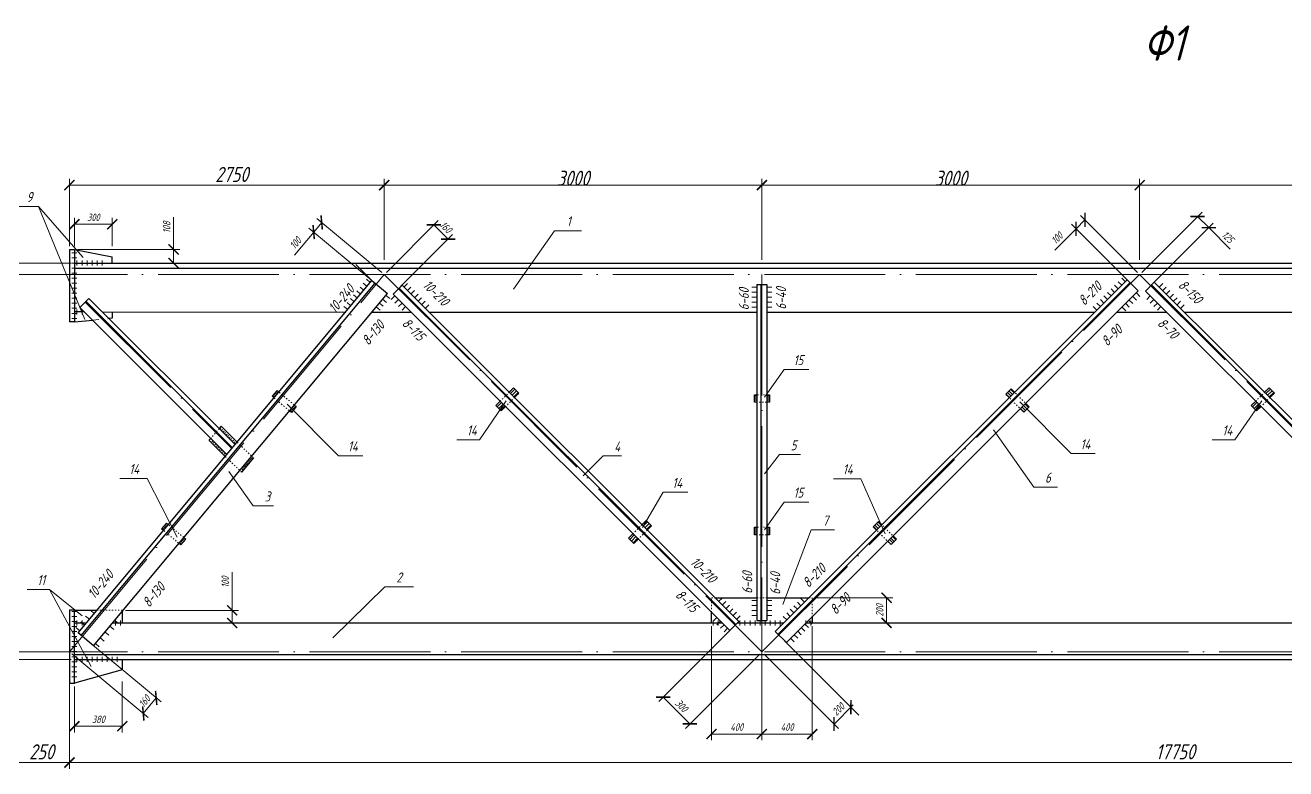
# Model space of a CAD drawing. Header units: millimetres. Extents: x 1665 to 4316, y 443 to 1647.
# Drawn here: x 2651.8 to 2902.1, y 711.7 to 859.4 of the extents above; entities that cross this region are included whole.
import ezdxf

# ---------------------------------------------------------------- set-up
doc = ezdxf.new("R2010")
doc.units = ezdxf.units.MM
doc.linetypes.add('ACAD_ISO03W100', pattern=[30, 12, -18])
doc.linetypes.add('ACAD_ISO04W100', pattern=[30, 24, -3, 0, -3])
doc.layers.get('0').update_dxf_attribs({"lineweight": 18})
doc.styles.get("Standard").update_dxf_attribs({"font": 'romans.shx', "width": 0.75, "oblique": 15, "height": 1.5})
doc.dimstyles.new('ISO-25', dxfattribs={"dimtxt": 1.5, "dimasz": 2, "dimexe": 1.25, "dimexo": 0.625, "dimtad": 1, "dimtxsty": 'Standard', "dimblk": 'ARCHTICK', "dimcen": 2.5, "dimadec": 0, "dimazin": 0, "dimtfac": 1, "dimtmove": 0, "dimatfit": 3, "dimldrblk": 'NONE', "dimfxl": 1, "dimlwd": 18, "dimlwe": 18, "dimarcsym": 0})

# ---------------------------------------------------------------- blocks, each defined once
blk = doc.blocks.new('_ArchTick')
at = {"color": 0, "linetype": 'ByBlock', "const_width": 0.15}
blk.add_lwpolyline([(-0.5, -0.5), (0.5, 0.5)], dxfattribs=at)
blk = doc.blocks.new('*D347')
at = {"color": 0, "lineweight": 18, "transparency": 16777216}
for p, q in [((2721.01, 808.32), (2708.12, 819.07)), ((2710.67, 820.18), (2709.08, 818.27)), ((2722.6, 810.23), (2709.71, 820.98)), ((2709.08, 818.27), (2705.24, 813.67))]:
    blk.add_line(p, q, dxfattribs=at)
at = {"layer": 'Defpoints', "color": 0, "transparency": 16777216}
for p in [(2709.08, 818.27), (2723.08, 809.83), (2721.49, 807.92)]:
    blk.add_point(p, dxfattribs=at)
at = {"color": 0, "lineweight": 18, "transparency": 16777216, "xscale": 2, "yscale": 2, "zscale": 2}
for p, rotation in [((2710.67, 820.18), 50.17563601300379), ((2709.08, 818.27), 230.1756360130038)]:
    blk.add_blockref('_ArchTick', p, dxfattribs=dict(at, rotation=rotation))
at = {"color": 0, "transparency": 16777216, "insert": (2705.46, 816.08), "char_height": 1.5, "attachment_point": 5, "rotation": 50.1756}
blk.add_mtext('100', dxfattribs=at)
blk = doc.blocks.new('_None')
blk = doc.blocks.new('*D348')
at = {"color": 0, "lineweight": 18, "transparency": 16777216}
for p, q in [((2723.52, 810.27), (2733.83, 820.59)), ((2732.94, 819.7), (2735.78, 816.87)), ((2726.35, 807.45), (2736.66, 817.76))]:
    blk.add_line(p, q, dxfattribs=at)
at = {"layer": 'Defpoints', "color": 0, "transparency": 16777216}
for p in [(2735.78, 816.87), (2723.08, 809.83), (2725.91, 807)]:
    blk.add_point(p, dxfattribs=at)
at = {"color": 0, "lineweight": 18, "transparency": 16777216, "xscale": 2, "yscale": 2, "zscale": 2}
for p, rotation in [((2732.94, 819.7), 135.0191049607834), ((2735.78, 816.87), 315.0191049607834)]:
    blk.add_blockref('_ArchTick', p, dxfattribs=dict(at, rotation=rotation))
at = {"color": 0, "transparency": 16777216, "insert": (2735.33, 819.26), "char_height": 1.5, "attachment_point": 5, "rotation": 315.0191}
blk.add_mtext('160', dxfattribs=at)
blk = doc.blocks.new('*D349')
at = {"color": 0, "lineweight": 18, "transparency": 16777216}
for p, q in [((2872.64, 810.27), (2861.35, 821.57)), ((2860.46, 818.92), (2856.23, 814.69)), ((2870.87, 808.51), (2859.58, 819.81)), ((2862.23, 820.69), (2860.46, 818.92))]:
    blk.add_line(p, q, dxfattribs=at)
at = {"layer": 'Defpoints', "color": 0, "transparency": 16777216}
for p in [(2860.46, 818.92), (2873.08, 809.83), (2871.31, 808.07)]:
    blk.add_point(p, dxfattribs=at)
at = {"color": 0, "lineweight": 18, "transparency": 16777216, "xscale": 2, "yscale": 2, "zscale": 2}
for p, rotation in [((2862.23, 820.69), 44.98089503921526), ((2860.46, 818.92), 224.9808950392153)]:
    blk.add_blockref('_ArchTick', p, dxfattribs=dict(at, rotation=rotation))
at = {"color": 0, "transparency": 16777216, "insert": (2856.67, 817.07), "char_height": 1.5, "attachment_point": 5, "rotation": 44.9809}
blk.add_mtext('100', dxfattribs=at)
blk = doc.blocks.new('*D350')
at = {"color": 0, "lineweight": 18, "transparency": 16777216}
for p, q in [((2873.52, 810.27), (2885.48, 822.24)), ((2884.6, 821.36), (2886.81, 819.15)), ((2875.73, 808.06), (2887.69, 820.03)), ((2886.81, 819.15), (2891.06, 814.9))]:
    blk.add_line(p, q, dxfattribs=at)
at = {"layer": 'Defpoints', "color": 0, "transparency": 16777216}
for p in [(2886.81, 819.15), (2873.08, 809.83), (2875.29, 807.62)]:
    blk.add_point(p, dxfattribs=at)
at = {"color": 0, "lineweight": 18, "transparency": 16777216, "xscale": 2, "yscale": 2, "zscale": 2}
for p, rotation in [((2884.6, 821.36), 135.0191049607847), ((2886.81, 819.15), 315.0191049607847)]:
    blk.add_blockref('_ArchTick', p, dxfattribs=dict(at, rotation=rotation))
at = {"color": 0, "transparency": 16777216, "insert": (2890.61, 817.29), "char_height": 1.5, "attachment_point": 5, "rotation": 315.0191}
blk.add_mtext('125', dxfattribs=at)
blk = doc.blocks.new('*D353')
at = {"color": 0, "lineweight": 18, "transparency": 16777216}
for p, q in [((2661.58, 815.46), (2661.58, 821.07)), ((2669.08, 815.46), (2669.08, 821.07)), ((2661.58, 819.82), (2669.08, 819.82))]:
    blk.add_line(p, q, dxfattribs=at)
at = {"layer": 'Defpoints', "color": 0, "transparency": 16777216}
for p in [(2669.08, 819.82), (2661.58, 814.83), (2669.08, 814.83)]:
    blk.add_point(p, dxfattribs=at)
at = {"color": 0, "lineweight": 18, "transparency": 16777216, "xscale": 2, "yscale": 2, "zscale": 2, "rotation": 180}
blk.add_blockref('_ArchTick', (2661.58, 819.82), dxfattribs=at)
at = {"color": 0, "lineweight": 18, "transparency": 16777216, "xscale": 2, "yscale": 2, "zscale": 2}
blk.add_blockref('_ArchTick', (2669.08, 819.82), dxfattribs=at)
at = {"color": 0, "transparency": 16777216, "insert": (2665.33, 821.19), "char_height": 1.5, "attachment_point": 5}
blk.add_mtext('300', dxfattribs=at)
blk = doc.blocks.new('*D354')
at = {"color": 0, "lineweight": 18, "transparency": 16777216}
for p, q in [((2788.08, 739.99), (2788.08, 717.31)), ((2798.08, 739.99), (2798.08, 717.31)), ((2788.08, 718.56), (2798.08, 718.56))]:
    blk.add_line(p, q, dxfattribs=at)
at = {"layer": 'Defpoints', "color": 0, "transparency": 16777216}
for p in [(2788.08, 740.62), (2798.08, 740.62), (2798.08, 718.56)]:
    blk.add_point(p, dxfattribs=at)
at = {"color": 0, "lineweight": 18, "transparency": 16777216, "xscale": 2, "yscale": 2, "zscale": 2, "rotation": 180}
blk.add_blockref('_ArchTick', (2788.08, 718.56), dxfattribs=at)
at = {"color": 0, "lineweight": 18, "transparency": 16777216, "xscale": 2, "yscale": 2, "zscale": 2}
blk.add_blockref('_ArchTick', (2798.08, 718.56), dxfattribs=at)
at = {"color": 0, "transparency": 16777216, "insert": (2793.08, 719.94), "char_height": 1.5, "attachment_point": 5}
blk.add_mtext('400', dxfattribs=at)
blk = doc.blocks.new('*D342')
at = {"color": 0, "lineweight": 18, "transparency": 16777216}
for p, q in [((2798.08, 739.99), (2798.08, 717.31)), ((2808.08, 739.99), (2808.08, 717.31)), ((2798.08, 718.56), (2808.08, 718.56))]:
    blk.add_line(p, q, dxfattribs=at)
at = {"layer": 'Defpoints', "color": 0, "transparency": 16777216}
for p in [(2798.08, 740.62), (2808.08, 740.62), (2808.08, 718.56)]:
    blk.add_point(p, dxfattribs=at)
at = {"color": 0, "lineweight": 18, "transparency": 16777216, "xscale": 2, "yscale": 2, "zscale": 2, "rotation": 180}
blk.add_blockref('_ArchTick', (2798.08, 718.56), dxfattribs=at)
at = {"color": 0, "lineweight": 18, "transparency": 16777216, "xscale": 2, "yscale": 2, "zscale": 2}
blk.add_blockref('_ArchTick', (2808.08, 718.56), dxfattribs=at)
at = {"color": 0, "transparency": 16777216, "insert": (2803.08, 719.94), "char_height": 1.5, "attachment_point": 5}
blk.add_mtext('400', dxfattribs=at)
blk = doc.blocks.new('*D355')
at = {"color": 0, "lineweight": 18, "transparency": 16777216}
for p, q in [((2792.33, 739.74), (2777.59, 724.99)), ((2797.64, 734.44), (2782.9, 719.69)), ((2778.48, 725.87), (2783.78, 720.57))]:
    blk.add_line(p, q, dxfattribs=at)
at = {"layer": 'Defpoints', "color": 0, "transparency": 16777216}
for p in [(2792.78, 740.18), (2798.08, 734.88), (2783.78, 720.57)]:
    blk.add_point(p, dxfattribs=at)
at = {"color": 0, "lineweight": 18, "transparency": 16777216, "xscale": 2, "yscale": 2, "zscale": 2}
for p, rotation in [((2778.48, 725.87), 135.0191049607835), ((2783.78, 720.57), 315.0191049607835)]:
    blk.add_blockref('_ArchTick', p, dxfattribs=dict(at, rotation=rotation))
at = {"color": 0, "transparency": 16777216, "insert": (2782.1, 724.2), "char_height": 1.5, "attachment_point": 5, "rotation": 315.0191}
blk.add_mtext('300', dxfattribs=at)
blk = doc.blocks.new('*D356')
at = {"color": 0, "lineweight": 18, "transparency": 16777216}
for p, q in [((2671.08, 729.01), (2671.08, 718.86)), ((2661.58, 728.01), (2661.58, 718.86)), ((2661.58, 720.11), (2671.08, 720.11))]:
    blk.add_line(p, q, dxfattribs=at)
at = {"layer": 'Defpoints', "color": 0, "transparency": 16777216}
for p in [(2661.58, 728.63), (2671.08, 729.63), (2671.08, 720.11)]:
    blk.add_point(p, dxfattribs=at)
at = {"color": 0, "lineweight": 18, "transparency": 16777216, "xscale": 2, "yscale": 2, "zscale": 2, "rotation": 180}
blk.add_blockref('_ArchTick', (2661.58, 720.11), dxfattribs=at)
at = {"color": 0, "lineweight": 18, "transparency": 16777216, "xscale": 2, "yscale": 2, "zscale": 2}
blk.add_blockref('_ArchTick', (2671.08, 720.11), dxfattribs=at)
at = {"color": 0, "transparency": 16777216, "insert": (2666.33, 721.48), "char_height": 1.5, "attachment_point": 5}
blk.add_mtext('380', dxfattribs=at)
blk = doc.blocks.new('*D358')
at = {"color": 0, "lineweight": 18, "transparency": 16777216}
for p, q in [((2808.71, 745.62), (2824.09, 745.62)), ((2822.84, 745.62), (2822.84, 740.62)), ((2808.71, 740.62), (2824.09, 740.62))]:
    blk.add_line(p, q, dxfattribs=at)
at = {"layer": 'Defpoints', "color": 0, "transparency": 16777216}
for p in [(2808.08, 745.62), (2808.08, 740.62), (2822.84, 740.62)]:
    blk.add_point(p, dxfattribs=at)
at = {"color": 0, "lineweight": 18, "transparency": 16777216, "xscale": 2, "yscale": 2, "zscale": 2}
for p, rotation in [((2822.84, 745.62), 90), ((2822.84, 740.62), 270)]:
    blk.add_blockref('_ArchTick', p, dxfattribs=dict(at, rotation=rotation))
at = {"color": 0, "transparency": 16777216, "insert": (2821.46, 743.12), "char_height": 1.5, "attachment_point": 5, "rotation": 90}
blk.add_mtext('200', dxfattribs=at)
blk = doc.blocks.new('*D359')
at = {"color": 0, "lineweight": 18, "transparency": 16777216}
for p, q in [((2663.62, 737.55), (2678.77, 724.93)), ((2661.06, 734.48), (2676.2, 721.85)), ((2675.24, 722.65), (2677.81, 725.73))]:
    blk.add_line(p, q, dxfattribs=at)
at = {"layer": 'Defpoints', "color": 0, "transparency": 16777216}
for p in [(2663.14, 737.95), (2660.58, 734.88), (2677.81, 725.73)]:
    blk.add_point(p, dxfattribs=at)
at = {"color": 0, "lineweight": 18, "transparency": 16777216, "xscale": 2, "yscale": 2, "zscale": 2}
for p, rotation in [((2677.81, 725.73), 50.17563601300478), ((2675.24, 722.65), 230.1756360130048)]:
    blk.add_blockref('_ArchTick', p, dxfattribs=dict(at, rotation=rotation))
at = {"color": 0, "transparency": 16777216, "insert": (2675.47, 725.07), "char_height": 1.5, "attachment_point": 5, "rotation": 50.1756}
blk.add_mtext('160', dxfattribs=at)
blk = doc.blocks.new('*D361')
at = {"color": 0, "lineweight": 18, "transparency": 16777216}
for p, q in [((2692.89, 743.13), (2692.89, 750.72)), ((2671.71, 743.13), (2694.14, 743.13)), ((2692.89, 740.62), (2692.89, 743.13)), ((2671.71, 740.62), (2694.14, 740.62))]:
    blk.add_line(p, q, dxfattribs=at)
at = {"layer": 'Defpoints', "color": 0, "transparency": 16777216}
for p in [(2671.08, 743.13), (2671.08, 740.62), (2692.89, 740.62)]:
    blk.add_point(p, dxfattribs=at)
at = {"color": 0, "lineweight": 18, "transparency": 16777216, "xscale": 2, "yscale": 2, "zscale": 2}
for p, rotation in [((2692.89, 743.13), 90), ((2692.89, 740.62), 270)]:
    blk.add_blockref('_ArchTick', p, dxfattribs=dict(at, rotation=rotation))
at = {"color": 0, "transparency": 16777216, "insert": (2691.52, 748.73), "char_height": 1.5, "attachment_point": 5, "rotation": 90}
blk.add_mtext('100', dxfattribs=at)
blk = doc.blocks.new('*D364')
at = {"color": 0, "lineweight": 18, "transparency": 16777216}
for p, q in [((2681.26, 814.83), (2681.26, 821.21)), ((2662.21, 814.83), (2682.51, 814.83)), ((2681.26, 812.12), (2681.26, 814.83)), ((2662.21, 812.12), (2682.51, 812.12))]:
    blk.add_line(p, q, dxfattribs=at)
at = {"layer": 'Defpoints', "color": 0, "transparency": 16777216}
for p in [(2661.58, 814.83), (2661.58, 812.12), (2681.26, 812.12)]:
    blk.add_point(p, dxfattribs=at)
at = {"color": 0, "lineweight": 18, "transparency": 16777216, "xscale": 2, "yscale": 2, "zscale": 2}
for p, rotation in [((2681.26, 814.83), 90), ((2681.26, 812.12), 270)]:
    blk.add_blockref('_ArchTick', p, dxfattribs=dict(at, rotation=rotation))
at = {"color": 0, "transparency": 16777216, "insert": (2679.89, 819.21), "char_height": 1.5, "attachment_point": 5, "rotation": 90}
blk.add_mtext('108', dxfattribs=at)

msp = doc.modelspace()

# ---------------------------------------------------------------- linework, layer by layer
at = {"lineweight": 18}
for p, q in [((2660.581, 815.457), (2660.581, 828.839)), ((2723.081, 815.457), (2723.081, 828.839)), ((2723.081, 812.75), (2723.081, 828.839)), ((2798.081, 812.75), (2798.081, 828.839)), ((2798.081, 812.75), (2798.081, 828.839)), ((2873.081, 812.75), (2873.081, 828.839)), ((2873.081, 812.75), (2873.081, 828.839)), ((2660.581, 827.589), (2723.081, 827.589)), ((2723.081, 827.589), (2798.081, 827.589)), ((2798.081, 827.589), (2873.081, 827.589)), ((2873.081, 827.589), (2948.081, 827.589)), ((2660.956, 812.125), (2612.199, 812.125)), ((2802.579, 737.096), (2817.342, 722.324)), ((2660.581, 734.257), (2660.581, 711.654)), ((2798.522, 734.44), (2813.285, 719.668)), ((2660.956, 733.375), (2612.199, 733.375)), ((2660.581, 731.752), (2660.581, 711.654)), ((2812.402, 720.552), (2816.236, 724.384)), ((2648.081, 712.904), (2660.581, 712.904)), ((2660.581, 712.904), (3098.081, 712.904))]:
    msp.add_line(p, q, dxfattribs=at)
for p, q in [((2654.424, 823.361), (2649.849, 823.361)), ((2663.275, 813.197), (2654.424, 823.361)), ((2654.424, 823.361), (2663.653, 800.911)), ((2748.726, 806.955), (2756.903, 818.54)), ((2756.903, 818.54), (2762.256, 818.54)), ((2662.081, 814.125), (2661.081, 814.125)), ((2662.081, 813.125), (2661.081, 813.125)), ((2662.081, 812.125), (2661.081, 812.125)), ((2662.081, 811.125), (2661.081, 811.125)), ((2662.081, 811.625), (2662.081, 812.625)), ((2663.081, 811.625), (2663.081, 812.625)), ((2664.081, 811.625), (2664.081, 812.625)), ((2665.081, 811.625), (2665.081, 812.625)), ((2666.081, 811.625), (2666.081, 812.625)), ((2667.081, 811.625), (2667.081, 812.625)), ((2662.081, 810.125), (2661.081, 810.125)), ((2662.081, 809.125), (2661.081, 809.125)), ((2720.327, 808.244), (2719.561, 808.887)), ((2870.249, 808.416), (2869.542, 809.123)), ((2662.081, 808.125), (2661.081, 808.125)), ((2662.081, 807.125), (2661.081, 807.125)), ((2662.081, 806.125), (2661.081, 806.125)), ((2718.406, 805.94), (2717.64, 806.583)), ((2719.047, 806.708), (2718.28, 807.351)), ((2719.687, 807.476), (2718.921, 808.119)), ((2726.973, 807.356), (2727.681, 808.063)), ((2727.681, 806.649), (2728.388, 807.356)), ((2728.388, 805.942), (2729.095, 806.649)), ((2797.081, 807.332), (2796.081, 807.332)), ((2797.081, 806.332), (2796.081, 806.332)), ((2800.081, 807.332), (2799.081, 807.332)), ((2800.081, 806.332), (2799.081, 806.332)), ((2867.419, 805.588), (2866.712, 806.295)), ((2868.127, 806.295), (2867.42, 807.002)), ((2868.834, 807.002), (2868.127, 807.709)), ((2869.541, 807.709), (2868.834, 808.416)), ((2873.146, 805.48), (2872.439, 806.187)), ((2876.973, 807.356), (2877.681, 808.063)), ((2877.681, 806.649), (2878.388, 807.356)), ((2878.388, 805.942), (2879.095, 806.649)), ((2662.081, 805.125), (2661.081, 805.125)), ((2662.081, 804.125), (2661.081, 804.125)), ((2715.844, 802.868), (2715.078, 803.511)), ((2716.485, 803.636), (2715.719, 804.279)), ((2717.125, 804.404), (2716.359, 805.047)), ((2717.766, 805.172), (2717, 805.815)), ((2722.901, 803.523), (2722.135, 804.166)), ((2723.542, 804.291), (2722.775, 804.934)), ((2724.182, 805.059), (2723.416, 805.702)), ((2724.499, 804.881), (2725.206, 805.588)), ((2725.206, 804.174), (2725.913, 804.881)), ((2725.913, 803.467), (2726.62, 804.174)), ((2729.095, 805.235), (2729.803, 805.942)), ((2729.803, 804.528), (2730.51, 805.235)), ((2730.51, 803.821), (2731.217, 804.528)), ((2731.217, 803.115), (2731.925, 803.822)), ((2797.081, 805.332), (2796.081, 805.332)), ((2797.081, 804.332), (2796.081, 804.332)), ((2800.081, 805.332), (2799.081, 805.332)), ((2800.081, 804.332), (2799.081, 804.332)), ((2865.297, 803.468), (2864.59, 804.175)), ((2866.005, 804.175), (2865.297, 804.882)), ((2866.712, 804.882), (2866.005, 805.589)), ((2871.024, 803.359), (2870.317, 804.066)), ((2871.732, 804.066), (2871.024, 804.773)), ((2872.439, 804.773), (2871.732, 805.48)), ((2874.499, 804.881), (2875.206, 805.588)), ((2875.206, 804.174), (2875.913, 804.881)), ((2875.913, 803.467), (2876.62, 804.174)), ((2879.095, 805.235), (2879.803, 805.942)), ((2879.803, 804.528), (2880.51, 805.235)), ((2880.51, 803.821), (2881.217, 804.528)), ((2881.217, 803.115), (2881.925, 803.822)), ((2662.081, 803.125), (2661.081, 803.125)), ((2662.081, 802.125), (2661.081, 802.125)), ((2662.081, 801.125), (2661.081, 801.125)), ((2662.081, 801.885), (2662.081, 802.885)), ((2663.081, 801.885), (2663.081, 802.885)), ((2722.261, 802.755), (2721.495, 803.398)), ((2726.621, 802.76), (2727.328, 803.467)), ((2797.081, 803.332), (2796.081, 803.332)), ((2800.081, 803.332), (2799.081, 803.332)), ((2864.59, 802.761), (2863.883, 803.468)), ((2870.317, 802.652), (2869.61, 803.359)), ((2876.621, 802.76), (2877.328, 803.467)), ((2798.593, 785.454), (2802.507, 790.96)), ((2802.507, 790.96), (2807.422, 790.96)), ((2701.573, 785.76), (2701.192, 786.076)), ((2701.782, 786.01), (2701.4, 786.326)), ((2701.99, 786.26), (2701.609, 786.576)), ((2701.801, 786.804), (2702.182, 786.484)), ((2748.785, 787.326), (2747.901, 786.442)), ((2748.156, 786.188), (2749.044, 787.068)), ((2748.489, 785.854), (2749.377, 786.734)), ((2748.82, 785.521), (2749.708, 786.401)), ((2749.846, 786.265), (2748.962, 785.382)), ((2846.538, 786.046), (2847.2, 785.383)), ((2847.245, 785.427), (2846.58, 786.089)), ((2847.545, 785.727), (2846.88, 786.389)), ((2847.845, 786.027), (2847.18, 786.689)), ((2848.145, 786.327), (2847.481, 786.989)), ((2847.598, 787.106), (2848.261, 786.443)), ((2897.901, 786.442), (2898.785, 787.326)), ((2898.156, 786.188), (2899.044, 787.068)), ((2898.489, 785.854), (2899.377, 786.734)), ((2898.82, 785.521), (2899.708, 786.401)), ((2899.846, 786.265), (2898.962, 785.382)), ((2700.837, 785.655), (2701.222, 785.332)), ((2701.361, 785.51), (2700.979, 785.826)), ((2703.845, 784.113), (2714.04, 773.839)), ((2705.436, 783.369), (2705.054, 783.685)), ((2705.631, 783.59), (2705.246, 783.913)), ((2747.333, 784.752), (2741.975, 777.013)), ((2745.25, 783.79), (2746.134, 784.674)), ((2745.492, 783.548), (2746.38, 784.428)), ((2745.825, 783.215), (2746.714, 784.094)), ((2746.156, 782.881), (2747.044, 783.761)), ((2746.31, 782.73), (2747.195, 783.614)), ((2796.581, 785.954), (2797.081, 785.954)), ((2797.081, 785.754), (2796.581, 785.754)), ((2797.081, 785.454), (2796.581, 785.454)), ((2797.081, 785.154), (2796.581, 785.154)), ((2797.081, 784.854), (2796.581, 784.854)), ((2797.081, 784.554), (2796.581, 784.554)), ((2796.581, 784.454), (2797.081, 784.454)), ((2799.081, 785.954), (2799.581, 785.954)), ((2799.581, 785.754), (2799.081, 785.754)), ((2799.581, 785.454), (2799.081, 785.454)), ((2799.581, 785.154), (2799.081, 785.154)), ((2799.581, 784.854), (2799.081, 784.854)), ((2799.581, 784.554), (2799.081, 784.554)), ((2799.081, 784.454), (2799.581, 784.454)), ((2849.31, 784.53), (2859.504, 774.256)), ((2850.418, 782.854), (2849.753, 783.516)), ((2850.718, 783.154), (2850.053, 783.816)), ((2851.018, 783.454), (2850.353, 784.116)), ((2851.134, 783.571), (2850.471, 784.234)), ((2897.333, 784.752), (2891.975, 777.013)), ((2895.25, 783.79), (2896.134, 784.674)), ((2895.492, 783.548), (2896.38, 784.428)), ((2895.825, 783.215), (2896.714, 784.094)), ((2896.156, 782.881), (2897.044, 783.761)), ((2896.31, 782.73), (2897.195, 783.614)), ((2704.667, 782.441), (2704.286, 782.761)), ((2704.806, 782.619), (2704.425, 782.935)), ((2705.019, 782.869), (2704.637, 783.185)), ((2705.227, 783.119), (2704.846, 783.435)), ((2850.073, 782.51), (2849.41, 783.173)), ((2850.117, 782.554), (2849.453, 783.216)), ((2690.414, 779.096), (2690.676, 779.355)), ((2690.717, 778.794), (2690.978, 779.052)), ((2691.02, 778.491), (2691.281, 778.75)), ((2844.058, 778.972), (2852.061, 767.616)), ((2688.852, 776.61), (2689.113, 776.869)), ((2689.154, 776.308), (2689.416, 776.567)), ((2689.457, 776.005), (2689.718, 776.264)), ((2691.319, 778.185), (2691.58, 778.444)), ((2691.625, 777.886), (2691.886, 778.145)), ((2691.921, 777.577), (2692.182, 777.836)), ((2692.227, 777.278), (2692.488, 777.537)), ((2692.533, 776.979), (2692.794, 777.238)), ((2692.867, 776.645), (2693.128, 776.904)), ((2693.17, 776.343), (2693.431, 776.602)), ((2741.975, 777.013), (2737.483, 777.013)), ((2891.975, 777.013), (2887.483, 777.013)), ((2689.756, 775.7), (2690.018, 775.958)), ((2690.062, 775.4), (2690.324, 775.659)), ((2690.358, 775.091), (2690.62, 775.35)), ((2690.664, 774.792), (2690.926, 775.051)), ((2690.97, 774.493), (2691.232, 774.752)), ((2691.304, 774.159), (2691.565, 774.418)), ((2691.607, 773.857), (2691.868, 774.116)), ((2696.921, 773.153), (2696.54, 773.468)), ((2697.13, 773.403), (2696.748, 773.718)), ((2714.04, 773.839), (2718.819, 773.839)), ((2762.587, 769.817), (2766.532, 773.795)), ((2766.532, 773.795), (2770.214, 773.795)), ((2798.591, 770.232), (2801.562, 774.053)), ((2801.562, 774.053), (2805.722, 774.053)), ((2859.504, 774.256), (2864.283, 774.256)), ((2695.101, 770.975), (2694.719, 771.29)), ((2695.314, 771.225), (2694.932, 771.54)), ((2695.543, 771.492), (2695.156, 771.813)), ((2695.732, 771.719), (2695.345, 772.039)), ((2695.941, 771.969), (2695.553, 772.289)), ((2696.13, 772.195), (2695.742, 772.516)), ((2696.339, 772.445), (2695.951, 772.766)), ((2696.517, 772.681), (2696.14, 772.993)), ((2696.726, 772.931), (2696.349, 773.243)), ((2676.015, 769.318), (2670.62, 769.318)), ((2681.993, 757.636), (2676.015, 769.318)), ((2692.26, 770.725), (2697.085, 763.875)), ((2817.704, 769.277), (2812.308, 769.277)), ((2822.546, 758.335), (2817.704, 769.277)), ((2774.402, 759.572), (2778.46, 766.571)), ((2778.46, 766.571), (2783.351, 766.571)), ((2852.061, 767.616), (2856.771, 767.616)), ((2697.085, 763.875), (2701.085, 763.875)), ((2798.593, 759.128), (2802.507, 764.634)), ((2802.507, 764.634), (2807.422, 764.634)), ((2774.245, 760.116), (2775.129, 761)), ((2678.884, 759.329), (2679.268, 759.006)), ((2679.409, 759.185), (2679.027, 759.501)), ((2679.622, 759.435), (2679.24, 759.751)), ((2679.83, 759.685), (2679.449, 760.001)), ((2680.038, 759.935), (2679.657, 760.251)), ((2679.848, 760.478), (2680.229, 760.158)), ((2774.5, 759.861), (2775.388, 760.741)), ((2774.833, 759.528), (2775.721, 760.408)), ((2775.164, 759.194), (2776.052, 760.074)), ((2775.306, 759.055), (2776.19, 759.939)), ((2796.581, 759.628), (2797.081, 759.628)), ((2797.081, 759.428), (2796.581, 759.428)), ((2797.081, 759.128), (2796.581, 759.128)), ((2797.081, 758.828), (2796.581, 758.828)), ((2797.081, 758.528), (2796.581, 758.528)), ((2799.081, 759.628), (2799.581, 759.628)), ((2799.581, 759.428), (2799.081, 759.428)), ((2799.581, 759.128), (2799.081, 759.128)), ((2799.581, 758.828), (2799.081, 758.828)), ((2799.581, 758.528), (2799.081, 758.528)), ((2802.239, 744.321), (2807.884, 759.095)), ((2807.884, 759.095), (2812.513, 759.095)), ((2820.194, 759.719), (2820.856, 759.057)), ((2820.901, 759.101), (2820.236, 759.762)), ((2821.201, 759.401), (2820.536, 760.062)), ((2821.501, 759.701), (2820.837, 760.362)), ((2821.801, 760.001), (2821.137, 760.662)), ((2821.254, 760.78), (2821.918, 760.117)), ((2682.714, 756.115), (2682.333, 756.435)), ((2682.854, 756.294), (2682.473, 756.61)), ((2683.067, 756.544), (2682.686, 756.86)), ((2683.275, 756.794), (2682.894, 757.11)), ((2683.484, 757.044), (2683.102, 757.36)), ((2683.293, 757.587), (2683.678, 757.264)), ((2771.594, 757.464), (2772.477, 758.348)), ((2771.836, 757.222), (2772.724, 758.102)), ((2772.169, 756.888), (2773.057, 757.768)), ((2772.5, 756.555), (2773.388, 757.435)), ((2772.654, 756.403), (2773.538, 757.287)), ((2797.081, 758.228), (2796.581, 758.228)), ((2796.581, 758.128), (2797.081, 758.128)), ((2799.581, 758.228), (2799.081, 758.228)), ((2799.081, 758.128), (2799.581, 758.128)), ((2823.729, 756.184), (2823.066, 756.847)), ((2823.774, 756.228), (2823.109, 756.89)), ((2824.074, 756.528), (2823.409, 757.19)), ((2824.374, 756.828), (2823.709, 757.49)), ((2824.674, 757.128), (2824.01, 757.79)), ((2824.79, 757.244), (2824.127, 757.907)), ((2656.634, 747.278), (2652.156, 747.278)), ((2663.114, 742.043), (2656.634, 747.278)), ((2656.634, 747.278), (2664.88, 731.985)), ((2712.901, 737.651), (2723.235, 747.79)), ((2723.235, 747.79), (2728.9, 747.79)), ((2789.497, 744.874), (2790.204, 745.581)), ((2790.204, 744.167), (2790.911, 744.874)), ((2790.912, 743.46), (2791.619, 744.167)), ((2791.619, 742.753), (2792.326, 743.46)), ((2797.081, 745.117), (2796.081, 745.117)), ((2797.081, 744.117), (2796.081, 744.117)), ((2800.081, 745.117), (2799.081, 745.117)), ((2800.081, 744.117), (2799.081, 744.117)), ((2805.125, 743.335), (2804.418, 744.042)), ((2805.832, 744.042), (2805.125, 744.749)), ((2806.539, 744.749), (2805.832, 745.456)), ((2662.081, 742.925), (2661.081, 742.925)), ((2662.081, 741.925), (2661.081, 741.925)), ((2662.081, 740.925), (2661.081, 740.925)), ((2661.581, 740.617), (2661.581, 743.117)), ((2662.081, 740.117), (2662.081, 741.117)), ((2663.081, 740.117), (2663.081, 741.117)), ((2664.551, 741.357), (2663.785, 742)), ((2665.512, 742.509), (2664.746, 743.152)), ((2670.336, 740.488), (2669.57, 741.13)), ((2669.721, 740.117), (2669.721, 741.117)), ((2670.721, 740.117), (2670.721, 741.117)), ((2788.397, 741.117), (2788.397, 740.117)), ((2788.437, 740.985), (2789.144, 741.692)), ((2789.144, 740.278), (2789.851, 740.986)), ((2789.397, 741.117), (2789.397, 740.117)), ((2792.326, 742.046), (2793.033, 742.754)), ((2793.034, 741.34), (2793.741, 742.047)), ((2793.723, 741.117), (2793.723, 740.117)), ((2794.723, 741.117), (2794.723, 740.117)), ((2795.723, 741.117), (2795.723, 740.117)), ((2797.081, 743.117), (2796.081, 743.117)), ((2797.081, 742.117), (2796.081, 742.117)), ((2796.723, 741.117), (2796.723, 740.117)), ((2797.723, 741.117), (2797.723, 740.117)), ((2798.723, 741.117), (2798.723, 740.117)), ((2800.081, 743.117), (2799.081, 743.117)), ((2800.081, 742.117), (2799.081, 742.117)), ((2799.723, 741.117), (2799.723, 740.117)), ((2800.723, 741.117), (2800.723, 740.117)), ((2801.723, 741.117), (2801.723, 740.117)), ((2803.003, 741.215), (2802.296, 741.922)), ((2803.71, 741.922), (2803.003, 742.629)), ((2804.417, 742.629), (2803.71, 743.336)), ((2806.826, 741.117), (2806.826, 740.117)), ((2808.022, 740.399), (2807.315, 741.106)), ((2807.826, 741.117), (2807.826, 740.117)), ((2662.081, 739.925), (2661.081, 739.925)), ((2662.081, 738.925), (2661.081, 738.925)), ((2662.63, 739.053), (2661.864, 739.696)), ((2663.59, 740.205), (2662.824, 740.848)), ((2668.415, 738.184), (2667.649, 738.826)), ((2669.376, 739.336), (2668.61, 739.978)), ((2789.851, 739.572), (2790.559, 740.279)), ((2790.559, 738.865), (2791.266, 739.572)), ((2805.9, 738.279), (2805.193, 738.986)), ((2806.608, 738.986), (2805.901, 739.693)), ((2807.315, 739.692), (2806.608, 740.4)), ((2662.081, 737.925), (2661.081, 737.925)), ((2662.081, 736.925), (2661.081, 736.925)), ((2662.081, 735.925), (2661.081, 735.925)), ((2666.494, 735.88), (2665.728, 736.522)), ((2667.454, 737.032), (2666.688, 737.674)), ((2804.486, 736.865), (2803.779, 737.572)), ((2805.193, 737.572), (2804.486, 738.279)), ((2662.081, 734.925), (2661.081, 734.925)), ((2662.081, 733.925), (2661.081, 733.925)), ((2662.081, 732.875), (2662.081, 733.875)), ((2663.081, 732.875), (2663.081, 733.875)), ((2664.081, 732.875), (2664.081, 733.875)), ((2665.081, 732.875), (2665.081, 733.875)), ((2666.081, 732.875), (2666.081, 733.875)), ((2667.081, 732.875), (2667.081, 733.875)), ((2668.081, 732.875), (2668.081, 733.875)), ((2669.081, 732.875), (2669.081, 733.875)), ((2670.081, 732.875), (2670.081, 733.875)), ((2662.081, 732.925), (2661.081, 732.925)), ((2662.081, 731.925), (2661.081, 731.925)), ((2662.081, 730.925), (2661.081, 730.925)), ((2662.081, 729.925), (2661.081, 729.925))]:
    msp.add_line(p, q)
at = {"lineweight": 30}
for p, q in [((2660.581, 814.832), (2661.581, 814.832)), ((2660.581, 814.832), (2660.581, 800.422)), ((2661.581, 814.832), (2661.581, 800.422)), ((2661.581, 814.832), (2669.081, 813.375)), ((2661.581, 812.125), (3097.081, 812.125)), ((2661.581, 811.125), (3097.081, 811.125)), ((2669.081, 812.125), (2669.081, 813.375)), ((2717.464, 811.821), (2720.648, 808.628)), ((2662.3, 738.658), (2720.648, 808.628)), ((2720.648, 808.628), (2723.707, 806.051)), ((2800.729, 738.943), (2870.602, 808.769)), ((2870.602, 808.769), (2872.821, 806.568)), ((2662.914, 738.145), (2721.259, 808.113)), ((2665.369, 736.093), (2723.707, 806.051)), ((2724.85, 805.944), (2726.62, 807.709)), ((2726.053, 807.144), (2792.918, 740.324)), ((2726.62, 807.709), (2793.487, 740.887)), ((2797.081, 807.832), (2797.081, 741.117)), ((2797.081, 807.832), (2799.081, 807.832)), ((2797.881, 807.832), (2797.881, 741.117)), ((2799.081, 807.832), (2799.081, 741.117)), ((2801.295, 738.377), (2871.17, 808.206)), ((2802.94, 736.734), (2872.821, 806.568)), ((2875.998, 808.331), (2874.234, 806.559)), ((2874.234, 806.559), (2941.709, 739.129)), ((2875.433, 807.764), (2942.918, 740.324)), ((2875.998, 808.331), (2943.487, 740.887)), ((2662.675, 803.289), (2664.445, 805.055)), ((2663.879, 804.49), (2692.961, 775.427)), ((2664.445, 805.055), (2693.476, 776.044)), ((2724.85, 805.944), (2791.709, 739.129)), ((2663.544, 802.421), (2661.581, 802.421)), ((2662.675, 803.289), (2691.868, 774.116)), ((2667.081, 802.421), (2715.441, 802.385)), ((2669.081, 801.135), (2668.43, 801.073)), ((2669.081, 802.385), (2669.081, 801.135)), ((2720.649, 802.385), (2728.411, 802.385)), ((2731.948, 802.385), (2797.081, 802.385)), ((2799.081, 802.385), (2864.213, 802.385)), ((2868.634, 802.385), (2878.411, 802.385)), ((2881.948, 802.385), (2947.081, 802.385)), ((2661.581, 800.422), (2660.581, 800.422)), ((2661.581, 800.422), (2665.2, 800.766)), ((2690.69, 779.713), (2690.286, 779.231)), ((2690.69, 779.713), (2693.873, 776.52)), ((2688.326, 776.888), (2688.676, 777.306)), ((2688.33, 776.884), (2691.514, 773.691)), ((2788.753, 745.617), (2797.081, 745.617)), ((2799.081, 745.617), (2807.408, 745.617)), ((2661.581, 743.132), (2660.581, 743.132)), ((2660.581, 743.132), (2660.581, 728.632)), ((2661.581, 728.632), (2661.581, 743.132)), ((2661.581, 743.132), (2666.031, 743.132)), ((2671.081, 742.942), (2671.081, 740.617)), ((2788.081, 740.617), (2788.081, 742.755)), ((2797.081, 741.117), (2799.081, 741.117)), ((2808.081, 741.871), (2808.081, 740.617)), ((2661.581, 740.617), (2663.934, 740.617)), ((2665.369, 736.093), (2662.3, 738.658)), ((2669.142, 740.617), (2790.22, 740.617)), ((2791.709, 739.129), (2793.487, 740.887)), ((2793.214, 740.617), (2802.405, 740.617)), ((2800.729, 738.943), (2802.94, 736.734)), ((2806.826, 740.617), (2940.22, 740.617)), ((2661.581, 734.375), (3097.081, 734.375)), ((2661.581, 733.375), (3097.081, 733.375)), ((2671.081, 731.335), (2661.581, 728.632)), ((2671.081, 733.375), (2671.081, 731.335)), ((2660.581, 728.632), (2661.581, 728.632))]:
    msp.add_line(p, q, dxfattribs=at)
at = {"linetype": 'ACAD_ISO04W100'}
for p, q in [((2648.081, 809.832), (3098.081, 809.832)), ((2660.581, 734.882), (2723.081, 809.832)), ((2723.081, 809.832), (2798.081, 734.882)), ((2798.081, 734.882), (2873.081, 809.832)), ((2798.081, 809.832), (2798.081, 734.882)), ((2873.081, 809.832), (2948.081, 734.882)), ((2663.737, 804.349), (2692.833, 775.272)), ((2648.081, 734.882), (3098.081, 734.882))]:
    msp.add_line(p, q, dxfattribs=at)
at = {"linetype": 'ACAD_ISO03W100', "ltscale": 0.1}
msp.add_line((2665.2, 800.766), (2668.43, 801.073), dxfattribs=at)
at = {"lineweight": 25}
for p, q in [((2700.837, 785.655), (2701.801, 786.804)), ((2748.785, 787.326), (2749.846, 786.265)), ((2846.538, 786.046), (2847.598, 787.106)), ((2898.785, 787.326), (2899.846, 786.265)), ((2705.631, 783.59), (2704.667, 782.441)), ((2746.31, 782.73), (2745.25, 783.79)), ((2796.581, 784.454), (2796.581, 785.954)), ((2799.581, 785.954), (2799.581, 784.454)), ((2851.134, 783.571), (2850.073, 782.51)), ((2896.31, 782.73), (2895.25, 783.79)), ((2697.13, 773.403), (2694.765, 770.577)), ((2775.129, 761), (2776.19, 759.939)), ((2678.884, 759.329), (2679.848, 760.478)), ((2796.581, 758.128), (2796.581, 759.628)), ((2799.581, 759.628), (2799.581, 758.128)), ((2820.194, 759.719), (2821.254, 760.78)), ((2683.678, 757.264), (2682.714, 756.115)), ((2772.654, 756.403), (2771.594, 757.464)), ((2824.79, 757.244), (2823.729, 756.184))]:
    msp.add_line(p, q, dxfattribs=at)
at = {"linetype": 'ACAD_ISO03W100', "ltscale": 0.02}
for p, q in [((2701.801, 786.804), (2705.631, 783.59)), ((2745.25, 783.79), (2748.785, 787.326)), ((2749.846, 786.265), (2746.31, 782.73)), ((2747.901, 786.442), (2748.785, 787.326)), ((2850.073, 782.51), (2846.538, 786.046)), ((2847.598, 787.106), (2851.134, 783.571)), ((2895.25, 783.79), (2898.785, 787.326)), ((2899.846, 786.265), (2896.31, 782.73)), ((2704.667, 782.441), (2700.837, 785.655)), ((2796.581, 785.954), (2799.581, 785.954)), ((2799.581, 784.454), (2796.581, 784.454)), ((2690.69, 779.713), (2688.326, 776.888)), ((2697.125, 773.407), (2693.873, 776.52)), ((2694.765, 770.577), (2691.514, 773.691)), ((2771.594, 757.464), (2775.129, 761)), ((2682.714, 756.115), (2678.884, 759.329)), ((2679.848, 760.478), (2683.678, 757.264)), ((2776.19, 759.939), (2772.654, 756.403)), ((2796.581, 759.628), (2799.581, 759.628)), ((2823.729, 756.184), (2820.194, 759.719)), ((2821.254, 760.78), (2824.79, 757.244)), ((2799.581, 758.128), (2796.581, 758.128)), ((2788.081, 742.755), (2788.081, 745.617)), ((2788.081, 745.617), (2788.753, 745.617)), ((2797.081, 745.617), (2799.081, 745.617)), ((2807.408, 745.617), (2808.081, 745.617)), ((2808.081, 745.617), (2808.081, 741.871)), ((2666.031, 743.132), (2671.081, 743.132)), ((2671.081, 743.132), (2671.081, 742.942))]:
    msp.add_line(p, q, dxfattribs=at)

# ---------------------------------------------------------------- block references
at = {"lineweight": 18, "xscale": 2, "yscale": 2, "zscale": 2}
for p, rotation in [((2660.581, 827.589), 180), ((2723.081, 827.589), 180), ((2798.081, 827.589), 180), ((2873.081, 827.589), 180), ((2815.759, 723.907), 44.98089503921711), ((2812.402, 720.552), 224.9808950392171), ((2660.581, 712.904), 180)]:
    msp.add_blockref('_ArchTick', p, dxfattribs=dict(at, rotation=rotation))
for p in [(2723.081, 827.589), (2798.081, 827.589), (2873.081, 827.589), (2660.581, 712.904)]:
    msp.add_blockref('_ArchTick', p, dxfattribs=at)

# ---------------------------------------------------------------- texts
at = {"oblique": 15, "width": 0.75}
for s, p in [('2750', (2689.552, 828.214)), ('250', (2652.588, 713.529)), ('17750', (2876.302, 713.529))]:
    msp.add_text(s, height=3, dxfattribs=at).set_placement(p)
for s, width, gutter_width, insert, char_height, attachment_point in [('Ф1 ', 68.75153, 12.5, (2873.785, 859.316), 7, 1), ('9', 5.08103, 7.5, (2652.661, 825.234), 2, 5), ('1', 5.08103, 7.5, (2759.715, 820.412), 2, 5), ('15', 5.08103, 7.5, (2805.319, 792.833), 2, 5), ('14', 5.08103, 7.5, (2740.486, 778.886), 2, 5), ('14', 5.08103, 7.5, (2890.486, 778.886), 2, 5), ('14', 5.08103, 7.5, (2716.852, 775.711), 2, 5), ('4', 5.08103, 7.5, (2769.344, 775.667), 2, 5), ('5', 5.08103, 7.5, (2804.374, 775.925), 2, 5), ('14', 5.08103, 7.5, (2862.316, 776.129), 2, 5), ('14', 5.08103, 7.5, (2673.432, 771.191), 2, 5), ('14', 5.08103, 7.5, (2815.12, 771.15), 2, 5), ('14', 5.08103, 7.5, (2781.272, 768.443), 2, 5), ('6', 5.08103, 7.5, (2854.873, 769.489), 2, 5), ('3', 5.08103, 7.5, (2699.897, 765.747), 2, 5), ('15', 5.08103, 7.5, (2805.319, 766.506), 2, 5), ('7', 5.08103, 7.5, (2810.696, 760.968), 2, 5), ('11', 5.08103, 7.5, (2654.968, 749.151), 2, 5), ('2', 5.08103, 7.5, (2726.047, 749.663), 2, 5)]:
    msp.add_mtext_dynamic_manual_height_columns(s, width=width, gutter_width=gutter_width, heights=[0], dxfattribs=dict(insert=insert, char_height=char_height, attachment_point=attachment_point))
at = {"char_height": 3, "width": 20, "attachment_point": 5}
for insert in [(2760.581, 828.964), (2835.581, 828.964)]:
    msp.add_mtext('3000', dxfattribs=dict(at, insert=insert))
at = {"char_height": 2, "attachment_point": 1}
for s, width, insert, rotation in [('8-210', 10.41741, (2860.698, 804.951), 45), ('10-240', 9.5984, (2711.788, 803.286), 50), ('10-210', 10.41741, (2732.015, 808.97), 315), ('6-60', 10.41741, (2793.495, 802.731), 90), ('6-40', 10.41741, (2800.883, 802.868), 90), ('8-150', 10.41741, (2882.015, 808.97), 315), ('8-130', 9.5984, (2718.436, 796.897), 50), ('8-115', 10.41741, (2727.876, 801.388), 315), ('8-90', 10.41741, (2865.257, 796.873), 45), ('8-70', 10.41741, (2877.876, 801.388), 315), ('10-240', 9.5984, (2663.981, 746.55), 50), ('10-210', 10.41741, (2785.127, 753.93), 315), ('6-60', 10.41741, (2794.166, 746.438), 90), ('6-40', 10.41741, (2799.723, 746.235), 90), ('8-210', 10.41741, (2805.922, 748.906), 45), ('8-130', 9.5984, (2674.873, 744.863), 50), ('8-115', 10.41741, (2782.165, 747.438), 315), ('8-90', 10.41741, (2811.347, 743.551), 45)]:
    msp.add_mtext_dynamic_manual_height_columns(s, width=width, gutter_width=7.5, heights=[0], dxfattribs=dict(at, insert=insert, rotation=rotation))
at = {"insert": (2813.253, 723.464), "char_height": 1.5, "attachment_point": 5, "rotation": 44.9809}
msp.add_mtext('200', dxfattribs=at)

# ---------------------------------------------------------------- dimensions: what is measured, and where the dimension line sits
for base, p1, p2, text, picture, middle in [((2669.081, 819.816), (2661.581, 814.832), (2669.081, 814.832), '300', '*D353', (2665.331, 821.191)), ((2798.081, 718.561), (2788.081, 740.617), (2798.081, 740.617), '400', '*D354', (2793.081, 719.936)), ((2808.081, 718.561), (2798.081, 740.617), (2808.081, 740.617), '400', '*D342', (2803.081, 719.936)), ((2671.081, 720.109), (2661.581, 728.632), (2671.081, 729.632), '380', '*D356', (2666.331, 721.484))]:
    dim = msp.add_linear_dim(base=base, p1=p1, p2=p2, text=text, dimstyle='ISO-25')
    dim.commit()
    dim.dimension.update_dxf_attribs({"geometry": picture, "text_midpoint": middle})
for base, p1, p2, text, picture, middle in [((2681.262, 812.125), (2661.581, 814.832), (2661.581, 812.125), '108', '*D364', (2681.262, 819.212)), ((2692.894, 740.617), (2671.081, 743.132), (2671.081, 740.617), '100', '*D361', (2692.894, 748.726))]:
    dim = msp.add_linear_dim(base=base, p1=p1, p2=p2, angle=90, text=text, dimstyle='ISO-25')
    dim.commit()
    dim.dimension.update_dxf_attribs({"geometry": picture, "text_midpoint": middle, "dimtype": 160})
for p1, p2, distance, text, picture, middle in [((2723.081, 809.832), (2721.487, 807.921), -16.158, '100', '*D347', (2705.464, 816.083)), ((2723.081, 809.832), (2725.912, 807.003), 13.954, '160', '*D348', (2735.332, 819.26)), ((2873.081, 809.832), (2871.312, 808.065), -15.348, '100', '*D349', (2856.666, 817.072)), ((2873.081, 809.832), (2875.292, 807.622), 16.294, '125', '*D350', (2890.615, 817.29)), ((2792.776, 740.184), (2798.081, 734.882), -20.23, '300', '*D355', (2782.1, 724.196)), ((2660.581, 734.882), (2663.142, 737.954), -19.094, '160', '*D359', (2675.47, 725.071))]:
    dim = msp.add_aligned_dim(p1=p1, p2=p2, distance=distance, text=text, dimstyle='ISO-25')
    dim.commit()
    dim.dimension.update_dxf_attribs({"geometry": picture, "text_midpoint": middle})
dim = msp.add_linear_dim(base=(2822.837, 740.617), p1=(2808.081, 745.617), p2=(2808.081, 740.617), angle=90, text='200', dimstyle='ISO-25')
dim.commit()
dim.dimension.update_dxf_attribs({"geometry": '*D358', "text_midpoint": (2821.462, 743.117)})

doc.saveas('drawing.dxf')
